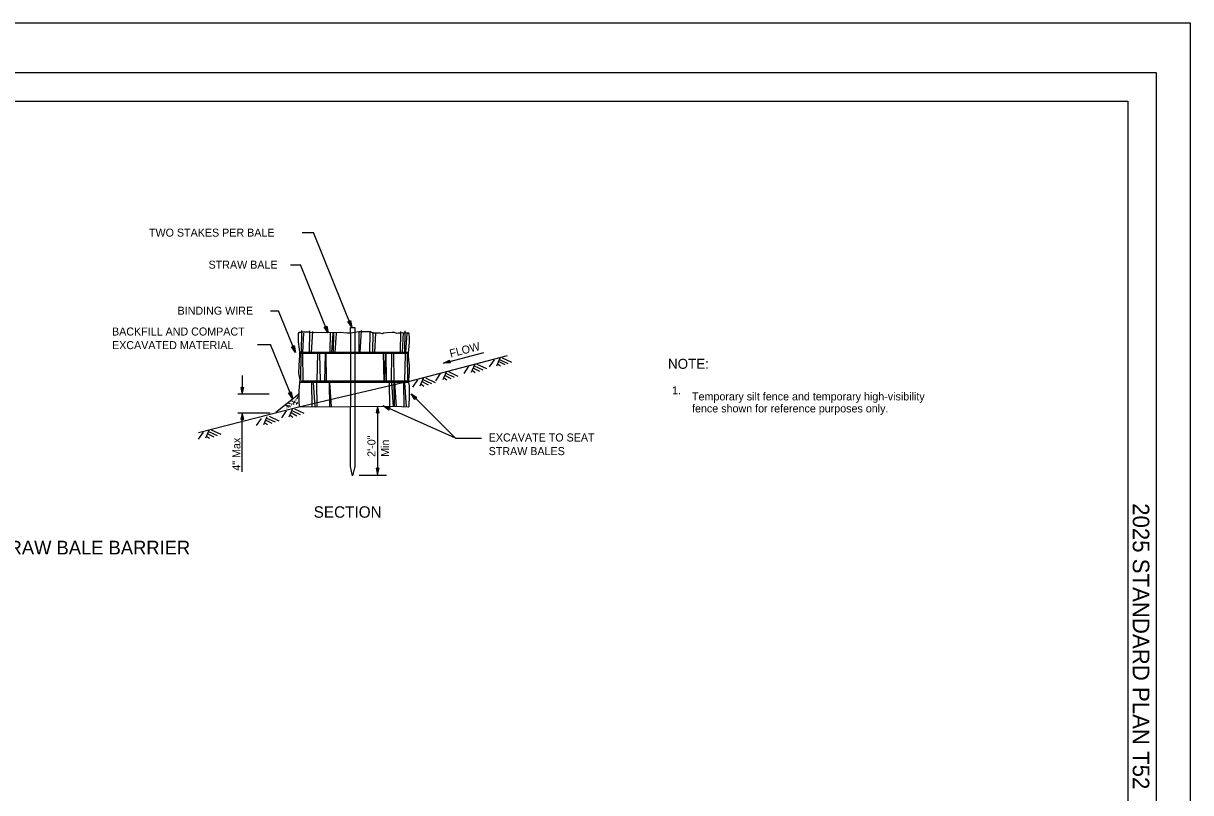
# Model space of a CAD drawing. Extents: x -893 to 867, y -474 to 712.
# Drawn here: x -154 to 867, y 40 to 712 of the extents above; entities that cross this region are included whole.
import ezdxf

# ---------------------------------------------------------------- set-up
doc = ezdxf.new("R2010")
doc.units = 0
for name, color, linetype in [('60 Nongeo Data', 7, 'Continuous'), ('border_PLOTTING-ELEMENTS', 7, 'Continuous'), ('border_rw_22x34_Cut_Lines', 7, 'Continuous'), ('border_SHEET', 7, 'Continuous'), ('border_WITHIN-BORDER-anno', 7, 'Continuous'), ('df_FLOW-LINE', 7, 'Continuous'), ('rd_PROFILE-OG', 7, 'Continuous'), ('temp_CONSTRUCTION', 7, 'Continuous'), ('temp_CONSTRUCTION-anno', 7, 'Continuous')]:
    doc.layers.add(name, color=color, linetype=linetype)

# ---------------------------------------------------------------- blocks, each defined once
blk = doc.blocks.new('AHT')
at = {"layer": '60 Nongeo Data'}
for p, q in [((0, 0), (-1.5, -0.3326)), ((-1.5, -0.3326), (-1.3, 0)), ((-1.3, 0), (-1.4999, 0.335)), ((-1.4999, 0.335), (-1.4999, 0.335)), ((-1.4999, 0.335), (0, 0)), ((-1.4459, 0.246), (-0.345, 0)), ((-0.6907, 0.0004), (-1.397, -0.1561)), ((-1.3875, 0.1561), (-0.6907, 0.0004)), ((-1.3434, 0.0694), (-1.0361, 0.0008)), ((-1.0361, 0.0008), (-1.3383, -0.0662)), ((0, 0), (0, 0)), ((-1.5, -0.3325), (-1.5, -0.3325)), ((-0.3479, -0.0009), (-1.4413, -0.2428))]:
    blk.add_line(p, q, dxfattribs=at)

msp = doc.modelspace()

# ---------------------------------------------------------------- linework, layer by layer
at = {"layer": 'border_PLOTTING-ELEMENTS'}
for points in [[(-893.5, -474), (866.5, -474), (866.5, 712), (-893.5, 712)], [(-863.5, 669), (836.5, 669), (836.5, -431), (-863.5, -431)]]:
    msp.add_lwpolyline(points, close=True, dxfattribs=at)
at = {"layer": 'border_rw_22x34_Cut_Lines'}
msp.add_lwpolyline([(-863.5, 669), (836.5, 669), (836.5, -431), (-863.5, -431)], close=True, dxfattribs=at)
at = {"layer": 'border_SHEET'}
for p, q in [((-813.5, 644), (811.5, 644)), ((811.5, 644), (811.5, -406))]:
    msp.add_line(p, q, dxfattribs=at)
at = {"layer": 'df_FLOW-LINE'}
for p, q in [((213.3, 415), (248.7, 424.5)), ((213.3, 415), (218.7, 417.8)), ((219.3, 415.3), (213.3, 415)), ((213.3, 415), (213.3, 415)), ((214.6, 415.4), (218.5, 417.4)), ((219.1, 415.6), (214.6, 415.4)), ((215.9, 415.7), (218.5, 417.1)), ((218.7, 415.9), (215.9, 415.7)), ((217.2, 416.1), (218.3, 416.7)), ((218.5, 416.1), (217.2, 416.1)), ((218.7, 417.8), (218.2, 416.4)), ((218.2, 416.4), (219.3, 415.3)), ((218.7, 417.8), (218.7, 417.8)), ((219.3, 415.3), (219.3, 415.3))]:
    msp.add_line(p, q, dxfattribs=at)
at = {"layer": 'rd_PROFILE-OG'}
for p, q in [((268.9, 421.6), (182.4, 398.6)), ((262.6, 419.3), (259.6, 412.5)), ((264.6, 419.8), (272.9, 416)), ((235.3, 412.3), (231.2, 406.1)), ((240.4, 413.6), (237.5, 406.8)), ((238.5, 408.8), (241, 406.9)), ((239.5, 410.8), (244.7, 408.1)), ((240.2, 412.7), (247.6, 409.2)), ((242.5, 414.1), (250.8, 410.3)), ((257.5, 418), (253.3, 411.8)), ((260.6, 414.5), (263.2, 412.6)), ((261.6, 416.5), (266.8, 413.8)), ((262.3, 418.3), (269.7, 414.9)), ((190.5, 400.4), (186.3, 394.2)), ((195.6, 401.7), (192.6, 394.9)), ((194.6, 398.9), (199.8, 396.2)), ((195.3, 400.7), (202.7, 397.3)), ((197.6, 402.2), (205.9, 398.3)), ((210.5, 405.9), (206.3, 399.7)), ((215.6, 407.2), (212.6, 400.4)), ((213.6, 402.4), (216.2, 400.5)), ((214.7, 404.4), (219.8, 401.7)), ((215.4, 406.2), (222.7, 402.8)), ((217.7, 407.7), (225.9, 403.8)), ((193.6, 396.9), (196.2, 395)), ((86.7, 376.5), (-0.9, 354.2)), ((58.9, 368.1), (55.9, 361.3)), ((61, 368.6), (69.2, 364.7)), ((75.8, 373.4), (71.7, 367.2)), ((81, 374.6), (78, 367.9)), ((79, 369.8), (81.5, 368)), ((80, 371.8), (85.2, 369.1)), ((80.7, 373.7), (88.1, 370.3)), ((83, 375.2), (91.3, 371.3)), ((53.8, 366.8), (49.6, 360.6)), ((56.9, 363.2), (59.5, 361.4)), ((58, 365.3), (63.1, 362.5)), ((58.7, 367.1), (66, 363.7)), ((3.1, 354.9), (-1.1, 348.7)), ((8.2, 356.2), (5.2, 349.4)), ((6.2, 351.4), (8.8, 349.5)), ((7.2, 353.4), (12.4, 350.7)), ((7.9, 355.2), (15.3, 351.8)), ((10.2, 356.7), (18.5, 352.9))]:
    msp.add_line(p, q, dxfattribs=at)
at = {"layer": 'temp_CONSTRUCTION'}
for p, q in [((89.3, 424.4), (89.5, 443.5)), ((90.2, 424.5), (91.2, 441.4)), ((96.1, 424.4), (96.3, 443.3)), ((97.9, 424.5), (99, 442.6)), ((114.2, 424.4), (114.4, 442)), ((115.8, 424.5), (116.8, 441.4)), ((117.2, 424.4), (117.4, 442)), ((118.7, 424.5), (119.7, 441.4)), ((132, 441.4), (132, 446.2)), ((132, 446.2), (135.8, 446.2)), ((132, 441.4), (132, 377.3)), ((135.8, 446.2), (135.8, 441.4)), ((135.8, 441.4), (135.8, 377.3)), ((139.5, 424.4), (139.7, 442)), ((140.4, 424.5), (141.5, 443.7)), ((148.9, 424.4), (149.1, 442)), ((151.6, 424.4), (151.8, 442)), ((153.2, 424.5), (154.1, 441.4)), ((175.8, 424.4), (176, 442.6)), ((177.4, 424.5), (178.4, 441.9)), ((179.5, 424.4), (179.7, 443.2)), ((180.5, 424.5), (181.4, 441.4)), ((182.8, 424.3), (87.5, 424.3)), ((88.5, 400.7), (88.9, 423.8)), ((182.7, 423.5), (88.5, 423.5)), ((90.6, 399.7), (90.2, 423.5)), ((103, 399.8), (103.5, 423.4)), ((105.7, 399.7), (105.3, 423.1)), ((109.7, 399.7), (110.2, 423.2)), ((111.1, 399.6), (110.7, 423.4)), ((161.3, 399.4), (160.9, 423.5)), ((162.1, 399.9), (162.6, 423.3)), ((163.5, 399.3), (163.1, 423.4)), ((167.8, 399.5), (168.2, 423)), ((170.3, 399.6), (169.9, 423)), ((179.6, 399.5), (180.1, 423.1)), ((182, 399.6), (181.7, 423.3)), ((182.9, 398.3), (87.3, 398.3)), ((182.3, 399.3), (88.5, 399.3)), ((98.6, 377), (98.3, 398.2)), ((101.1, 377), (99.7, 398.2)), ((102.8, 377), (102.5, 398.2)), ((114, 377), (113.7, 398.2)), ((115.4, 377), (114, 398.2)), ((166.4, 377), (166.1, 398.2)), ((169.6, 377), (168.2, 398.2)), ((170.4, 377), (170.1, 398.2)), ((172.2, 377), (170.8, 398.2)), ((179, 377), (178.6, 398.2)), ((180.9, 377), (179.5, 398.2)), ((177.8, 397.9), (86.7, 376.5)), ((86.4, 387.6), (66.6, 371.9)), ((133.8, 316.6), (132, 324.7)), ((135.9, 324.7), (133.8, 316.6))]:
    msp.add_line(p, q, dxfattribs=at)
for points in [[(182.9, 398.3), (183, 400.6), (183.4, 403.5), (183.6, 407.7), (183.5, 413), (182.9, 417.3), (182.8, 421.9), (182.8, 424.3), (183.1, 426.5), (183.2, 430.1), (183.6, 433.6), (183.6, 437.5), (183.4, 440.3), (183.1, 441.4), (182.4, 441.7), (181.7, 441.4), (180.3, 441.5), (179.4, 441.7), (178.8, 441.4), (177.2, 441.5), (175.6, 441.4), (173.6, 441.2), (172.4, 441.1), (170.6, 441.8), (168.5, 441.8), (164.1, 441.5), (160.9, 441.4), (160, 440.8), (157.9, 441.4), (151.9, 441.3), (149.6, 442.4), (145.5, 442.3), (141.8, 442.5), (139.4, 442.4), (135.4, 441.9), (132.2, 441.3), (128.9, 441.4), (123.4, 441.9), (111.6, 441.5), (106.3, 441.8), (97.8, 441.6), (95.5, 442.1), (93.6, 442), (92.1, 442), (90.2, 442.1), (89, 442.1), (88.2, 441.8), (86.7, 441.9), (86.1, 441.1), (86.3, 433.7), (87, 427.4), (87.5, 424.3), (87.3, 421.9), (87, 417.7), (86.7, 412.6), (86.6, 406.2), (87.6, 400.6), (87.3, 398.3)], [(87.3, 398.3), (86.8, 391), (86.8, 387), (86.9, 381.1), (87.1, 377.7), (87.6, 377.3), (101.5, 376.9), (132.9, 377.2), (154.3, 377.5), (176.7, 377.1), (182.5, 377), (183.3, 377.6), (183.3, 378.5), (183.7, 385.3), (183.5, 395.1), (182.9, 398.3)], [(75.7, 377.9), (76, 378.4), (76.2, 378), (75.8, 377.7)], [(78.2, 379.7), (78.5, 380.3), (78.7, 379.9), (78.3, 379.6)], [(81.1, 381.7), (81.4, 382.2), (81.7, 381.8), (81.3, 381.5)], [(85.7, 385.3), (86, 385.8), (86.2, 385.4), (85.8, 385.1)], [(132, 324.5), (132, 377.3)], [(135.8, 377.3), (135.8, 324.2)]]:
    msp.add_lwpolyline(points, dxfattribs=at)
for centre in [(77.4, 377.9), (78.8, 377.8), (78.8, 377.8), (79.8, 379.2), (79.9, 379.7), (80.5, 378.6), (81.8, 379.7), (81.8, 379.7), (82.1, 379.1), (82.6, 380.5), (82.9, 381.7), (83.4, 380.6), (84.3, 382.8), (84.5, 378.1), (84.7, 379.2), (85.1, 384.5), (85.2, 384.3), (85.2, 379.9), (85.5, 385.4), (85.5, 380.9), (74.3, 375.4), (76.3, 375.9), (76.3, 375.9), (76.8, 377.3), (77.3, 377.4), (78, 376.8), (79.7, 377.2)]:
    msp.add_circle(centre, 0.0793, dxfattribs=at)
at = {"layer": 'temp_CONSTRUCTION-anno'}
for p, q in [((89.7, 529.1), (99.7, 529.1)), ((133, 446.8), (99.7, 529.1)), ((79.6, 501.1), (88.3, 501.1)), ((112.3, 441.9), (88.3, 501.1)), ((62.1, 460.9), (69, 460.9)), ((83.8, 424.4), (69, 460.9)), ((133.1, 446.4), (129.6, 451.4)), ((129.6, 451.4), (129.6, 451.4)), ((129.6, 451.4), (131.1, 451.1)), ((132.6, 447.7), (130, 451.3)), ((132.1, 448.9), (130.4, 451.3)), ((131.5, 450.2), (130.8, 451.2)), ((131.1, 451.1), (132, 452.4)), ((131.3, 451.4), (131.5, 450.2)), ((131.5, 451.7), (132.1, 448.9)), ((131.8, 452.1), (132.6, 447.7)), ((132, 452.4), (132, 452.4)), ((132, 452.4), (133.1, 446.4)), ((112.4, 441.6), (108.9, 446.5)), ((108.9, 446.5), (108.9, 446.5)), ((108.9, 446.5), (110.4, 446.3)), ((111.9, 442.9), (109.3, 446.4)), ((111.3, 444.1), (109.7, 446.4)), ((110.8, 445.3), (110.1, 446.3)), ((110.4, 446.3), (111.3, 447.5)), ((110.6, 446.6), (110.8, 445.3)), ((110.8, 446.9), (111.3, 444.1)), ((111, 447.2), (111.9, 442.8)), ((111.3, 447.5), (111.3, 447.5)), ((111.3, 447.5), (112.4, 441.6)), ((112.4, 441.6), (112.4, 441.6)), ((133.1, 446.4), (133.1, 446.4)), ((50.6, 431.5), (59.6, 431.5)), ((50.6, 431.5), (62.2, 431.5)), ((81.4, 384.1), (62.2, 431.5)), ((83.8, 424.4), (80.3, 429.3)), ((80.3, 429.3), (80.3, 429.3)), ((80.3, 429.3), (81.8, 429.1)), ((83.3, 425.7), (80.7, 429.3)), ((82.7, 426.9), (81.1, 429.2)), ((82.2, 428.2), (81.5, 429.2)), ((81.8, 429.1), (82.7, 430.4)), ((82, 429.4), (82.2, 428.2)), ((82.2, 429.7), (82.7, 426.9)), ((82.5, 430), (83.3, 425.7)), ((82.7, 430.4), (82.7, 430.4)), ((82.7, 430.4), (83.8, 424.4)), ((83.8, 424.4), (83.8, 424.4)), ((37.4, 404.4), (37.4, 388.1)), ((60.9, 388.1), (33.6, 388.1)), ((81.4, 384.1), (77.8, 389)), ((77.8, 389), (77.8, 389)), ((77.8, 389), (79.3, 388.8)), ((80.8, 385.3), (78.2, 388.9)), ((80.3, 386.6), (78.6, 388.9)), ((79.7, 387.8), (79, 388.8)), ((79.3, 388.8), (80.2, 390)), ((79.5, 389), (79.7, 387.8)), ((79.8, 389.3), (80.3, 386.6)), ((80, 389.7), (80.8, 385.3)), ((80.2, 390), (80.2, 390)), ((80.2, 390), (81.4, 384.1)), ((223.8, 349.4), (184.9, 388.3)), ((184.9, 388.3), (184.9, 388.3)), ((81.4, 384.1), (81.4, 384.1)), ((223.8, 349.4), (160.7, 377.7)), ((160.7, 377.7), (160.7, 377.7)), ((188.2, 383.2), (188.2, 383.2)), ((190.1, 385.1), (190.1, 385.1)), ((61.8, 371.5), (33.6, 371.5)), ((37.4, 320.2), (37.4, 371.5)), ((155.7, 377.3), (155.7, 317.6)), ((165.6, 374.1), (165.6, 374.1)), ((166.6, 376.5), (166.6, 376.5)), ((223.8, 349.4), (246.5, 349.4)), ((163.4, 317), (139.5, 317))]:
    msp.add_line(p, q, dxfattribs=at)
for points in [[(188.2, 383.2), (184.9, 388.3), (190.1, 385.1), (189.7, 385), (185.9, 387.3), (188.3, 383.6), (188.4, 384), (186.9, 386.4), (189.3, 384.9), (188.9, 384.8), (187.8, 385.4), (188.5, 384.4), (188.6, 384.7), (190.1, 385.1), (188.6, 384.7)], [(165.6, 374.1), (160.7, 377.7), (166.6, 376.5), (166.3, 376.2), (162, 377.1), (165.5, 374.5), (165.5, 374.9), (163.2, 376.6), (166, 376), (165.6, 375.8), (164.4, 376), (165.4, 375.3), (165.4, 375.6), (166.6, 376.5), (165.4, 375.6)]]:
    msp.add_lwpolyline(points, close=True, dxfattribs=at)

# ---------------------------------------------------------------- block references
at = {"layer": 'temp_CONSTRUCTION-anno', "xscale": 3.763161248578487, "yscale": -4.058762886597938}
for p, rotation in [((37.4, 388.1), -90), ((37.4, 371.5), 90), ((155.7, 377.3), 90), ((155.7, 317.6), -90)]:
    msp.add_blockref('AHT', p, dxfattribs=dict(at, rotation=rotation))

# ---------------------------------------------------------------- texts
at = {"layer": 'border_WITHIN-BORDER-anno'}
msp.add_text('2025 STANDARD PLAN T52', height=14.5, rotation=270, dxfattribs=at).set_placement((815.9, 292.7))
at = {"layer": 'temp_CONSTRUCTION-anno'}
for s, height, p in [('TWO STAKES PER BALE', 7, (-44.2, 525.6)), ('STRAW BALE', 7, (7.9, 497.6)), ('BINDING WIRE', 7, (-19.2, 457.4)), ('BACKFILL AND COMPACT', 7, (-76.5, 439.2)), ('EXCAVATED MATERIAL', 7, (-76.5, 427.3)), ('NOTE:', 8.75, (409.6, 410.1)), ('1.', 7, (413.2, 387.8)), ('Temporary silt fence and temporary high-visibility', 7, (430.6, 382.5)), ('fence shown for reference purposes only.', 7, (430.6, 372)), ('EXCAVATE TO SEAT ', 7, (252.8, 346.6)), ('STRAW BALES', 7, (252.8, 334.7)), ('SECTION', 10, (99.8, 280)), ('TEMPORARY STRAW BALE BARRIER', 12, (-293.5, 247.9))]:
    msp.add_text(s, height=height, dxfattribs=at).set_placement(p)
for s, rotation, p in [('FLOW', 14.5003, (219.6, 419.9)), ('4" Max', 90, (35.7, 321.1)), ('2\'-0"', 90, (153.8, 333.2)), ('Min', 90, (165.7, 333.2))]:
    msp.add_text(s, height=7, rotation=rotation, dxfattribs=at).set_placement(p)

doc.saveas('drawing.dxf')
